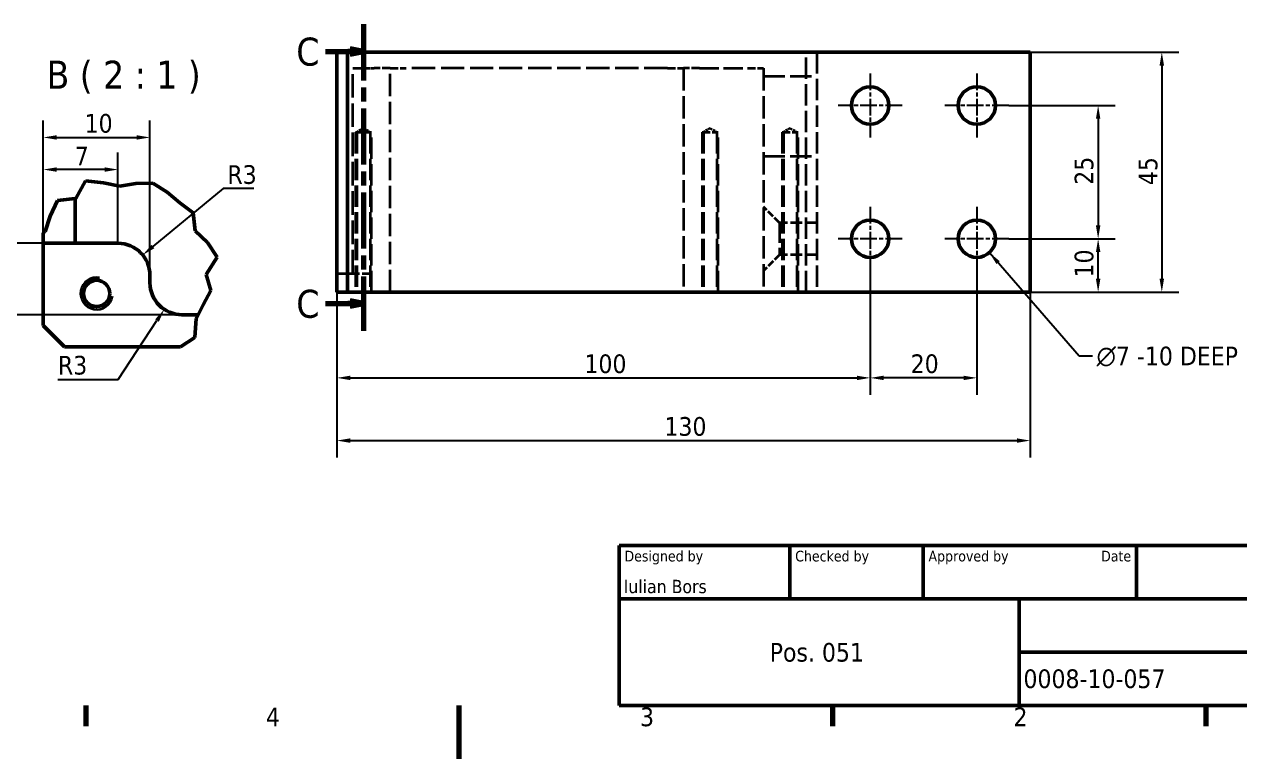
# Model space of a CAD drawing. Header units: millimetres. Extents: x 0 to 575, y 0 to 297.
# Drawn here: x 128.5 to 356.4, y 0 to 137.7 of the extents above; entities that cross this region are included whole.
import ezdxf
from ezdxf.enums import TextEntityAlignment as Align

# ---------------------------------------------------------------- set-up
doc = ezdxf.new("R2010")
doc.units = ezdxf.units.MM
doc.linetypes.add('CHAIN', pattern=[0.3543, 0.2362, -0.0295, 0.0591, -0.0295])
doc.linetypes.add('DASHED', pattern=[0.2068, 0.1655, -0.0413])
for name, color, linetype, lineweight in [('Border (ISO)', 7, 'Continuous', 70), ('Break Line (ISO)', 7, 'Continuous', 50), ('Center Mark (ISO)', 7, 'Continuous', 25), ('Dimension (ISO)', 7, 'Continuous', 25), ('Hidden (ISO)', 7, 'DASHED', 35), ('Section Line (ISO)', 7, 'CHAIN', 70), ('Symbol (ISO)', 7, 'Continuous', 25), ('Title (ISO)', 7, 'Continuous', 50), ('Visible (ISO)', 7, 'Continuous', 50), ('Visible Narrow (ISO)', 7, 'Continuous', 35)]:
    doc.layers.add(name, color=color, linetype=linetype, lineweight=lineweight)
doc.styles.add('Label Text (ISO)', font='tahoma.ttf')
doc.styles.add('Note Text (ISO)', font='tahoma.ttf')
doc.styles.add('Text Style39', font='tahoma.ttf')
doc.styles.add('Text Style41', font='tahoma.ttf')
doc.dimstyles.new('Default - Method 1b (ISO)', dxfattribs={"dimtxt": 3.5, "dimasz": 2.5, "dimexe": 3.175, "dimexo": 0, "dimgap": 0.762, "dimtad": 1, "dimtoh": 1, "dimrnd": 1e-08, "dimtxsty": 'Note Text (ISO)', "dimcen": 0.09, "dimdle": 10, "dimclrd": 256, "dimclre": 256, "dimclrt": 256, "dimazin": 2, "dimtfac": 1, "dimtmove": 0, "dimatfit": 3, "dimfxl": 0, "dimtolj": 1, "dimlwd": -1, "dimlwe": -1, "dimarcsym": 0})
doc.dimstyles.new('Default - Method 1b (ISO)$7', dxfattribs={"dimtxt": 3.5, "dimasz": 2.5, "dimexe": 3.175, "dimexo": 0, "dimgap": 0.762, "dimtad": 1, "dimtoh": 1, "dimrnd": 1e-08, "dimtxsty": 'Note Text (ISO)', "dimcen": 0.09, "dimdle": 10, "dimclrd": 256, "dimclre": 256, "dimclrt": 256, "dimazin": 2, "dimtfac": 1, "dimtmove": 0, "dimatfit": 3, "dimfxl": 0, "dimtolj": 1, "dimlwd": -1, "dimlwe": -1, "dimarcsym": 0})

# ---------------------------------------------------------------- blocks, each defined once
blk = doc.blocks.new('Borders Default Border')
at = {"layer": 'Border (ISO)'}
for p, q in [((140, 10), (140, 6.1)), ((280, 10), (280, 6.1)), ((350, 10), (350, 6.1))]:
    blk.add_line(p, q, dxfattribs=at)
at = {"layer": 'Border (ISO)', "flags": 128}
blk.add_lwpolyline([(210, 0), (210, 10)], dxfattribs=at)
at = {"layer": 'Border (ISO)', "char_height": 3.5, "attachment_point": 7, "style": 'Note Text (ISO)'}
for s, insert in [('4', (173.78, 6.1)), ('3', (243.91, 6.03)), ('2', (313.94, 6.1))]:
    blk.add_mtext(s, dxfattribs=dict(at, insert=insert))
blk = doc.blocks.new('*D6')
at = {"layer": 'Defpoints', "color": 0}
for p in [(287.07, 91.52), (187.07, 87.52), (287.07, 71.43)]:
    blk.add_point(p, dxfattribs=at)
at = {"layer": 'Dimension (ISO)'}
for p, q in [((287.07, 91.52), (287.07, 68.25)), ((187.07, 87.52), (187.07, 68.25)), ((189.57, 71.43), (284.57, 71.43))]:
    blk.add_line(p, q, dxfattribs=at)
for points in [[(189.57, 71.84), (189.57, 71.01), (187.07, 71.43)], [(284.57, 71.84), (284.57, 71.01), (287.07, 71.43)]]:
    blk.add_solid(points, dxfattribs=at)
at = {"layer": 'Dimension (ISO)', "insert": (233.49, 75.83), "char_height": 3.5, "attachment_point": 1, "style": 'Note Text (ISO)'}
blk.add_mtext('\\A1;100', dxfattribs=at)
blk = doc.blocks.new('*D7')
at = {"layer": 'Defpoints', "color": 0}
for p in [(287.07, 91.52), (307.07, 91.52), (287.07, 71.43)]:
    blk.add_point(p, dxfattribs=at)
at = {"layer": 'Dimension (ISO)'}
for p, q in [((287.07, 91.52), (287.07, 68.25)), ((307.07, 91.52), (307.07, 68.25)), ((304.57, 71.43), (289.57, 71.43))]:
    blk.add_line(p, q, dxfattribs=at)
for points in [[(289.57, 71.84), (289.57, 71.01), (287.07, 71.43)], [(304.57, 71.84), (304.57, 71.01), (307.07, 71.43)]]:
    blk.add_solid(points, dxfattribs=at)
at = {"layer": 'Dimension (ISO)', "insert": (294.66, 75.84), "char_height": 3.5, "attachment_point": 1, "style": 'Note Text (ISO)'}
blk.add_mtext('\\A1;20', dxfattribs=at)
blk = doc.blocks.new('*D8')
at = {"layer": 'Defpoints', "color": 0}
for p in [(187.07, 87.52), (317.07, 87.52), (317.07, 59.67)]:
    blk.add_point(p, dxfattribs=at)
at = {"layer": 'Dimension (ISO)'}
for p, q in [((187.07, 87.52), (187.07, 56.49)), ((317.07, 87.52), (317.07, 56.49)), ((189.57, 59.67), (314.57, 59.67))]:
    blk.add_line(p, q, dxfattribs=at)
for points in [[(189.57, 60.09), (189.57, 59.25), (187.07, 59.67)], [(314.57, 60.09), (314.57, 59.25), (317.07, 59.67)]]:
    blk.add_solid(points, dxfattribs=at)
at = {"layer": 'Dimension (ISO)', "insert": (248.49, 64.08), "char_height": 3.5, "attachment_point": 1, "style": 'Note Text (ISO)'}
blk.add_mtext('\\A1;130', dxfattribs=at)
blk = doc.blocks.new('*D9')
at = {"layer": 'Defpoints', "color": 0}
for p in [(313.07, 97.52), (329.81, 97.52), (317.07, 87.52)]:
    blk.add_point(p, dxfattribs=at)
at = {"layer": 'Dimension (ISO)'}
for p, q in [((313.07, 97.52), (332.99, 97.52)), ((329.81, 90.02), (329.81, 95.02)), ((317.07, 87.52), (332.99, 87.52))]:
    blk.add_line(p, q, dxfattribs=at)
for points in [[(329.39, 95.02), (330.23, 95.02), (329.81, 97.52)], [(329.39, 90.02), (330.23, 90.02), (329.81, 87.52)]]:
    blk.add_solid(points, dxfattribs=at)
at = {"layer": 'Dimension (ISO)', "insert": (325.4, 90.26), "char_height": 3.5, "attachment_point": 1, "rotation": 90, "style": 'Note Text (ISO)'}
blk.add_mtext('\\A1;10', dxfattribs=at)
blk = doc.blocks.new('*D10')
at = {"layer": 'Defpoints', "color": 0}
for p in [(313.07, 122.52), (313.07, 97.52), (329.81, 97.52)]:
    blk.add_point(p, dxfattribs=at)
at = {"layer": 'Dimension (ISO)'}
for p, q in [((313.07, 122.52), (332.99, 122.52)), ((329.81, 120.02), (329.81, 100.02)), ((313.07, 97.52), (332.99, 97.52))]:
    blk.add_line(p, q, dxfattribs=at)
for points in [[(329.39, 120.02), (330.23, 120.02), (329.81, 122.52)], [(329.39, 100.02), (330.23, 100.02), (329.81, 97.52)]]:
    blk.add_solid(points, dxfattribs=at)
at = {"layer": 'Dimension (ISO)', "insert": (325.4, 107.65), "char_height": 3.5, "attachment_point": 1, "rotation": 90, "style": 'Note Text (ISO)'}
blk.add_mtext('\\A1;25', dxfattribs=at)
blk = doc.blocks.new('*D11')
at = {"layer": 'Defpoints', "color": 0}
for p in [(317.07, 132.52), (317.07, 87.52), (341.75, 87.52)]:
    blk.add_point(p, dxfattribs=at)
at = {"layer": 'Dimension (ISO)'}
for p, q in [((317.07, 132.52), (344.92, 132.52)), ((341.75, 130.02), (341.75, 90.02)), ((317.07, 87.52), (344.92, 87.52))]:
    blk.add_line(p, q, dxfattribs=at)
for points in [[(341.33, 130.02), (342.16, 130.02), (341.75, 132.52)], [(341.33, 90.02), (342.16, 90.02), (341.75, 87.52)]]:
    blk.add_solid(points, dxfattribs=at)
at = {"layer": 'Dimension (ISO)', "insert": (337.41, 107.57), "char_height": 3.5, "attachment_point": 1, "rotation": 90, "style": 'Note Text (ISO)'}
blk.add_mtext('\\A1;45', dxfattribs=at)
blk = doc.blocks.new('*D35')
at = {"layer": 'Defpoints', "color": 0}
for p in [(152.03, 116.53), (132.03, 96.67), (152.03, 90.67)]:
    blk.add_point(p, dxfattribs=at)
at = {"layer": 'Dimension (ISO)'}
for p, q in [((132.03, 96.67), (132.03, 119.7)), ((152.03, 90.67), (152.03, 119.7)), ((134.53, 116.53), (149.53, 116.53))]:
    blk.add_line(p, q, dxfattribs=at)
for points in [[(134.53, 116.94), (134.53, 116.11), (132.03, 116.53)], [(149.53, 116.94), (149.53, 116.11), (152.03, 116.53)]]:
    blk.add_solid(points, dxfattribs=at)
at = {"layer": 'Dimension (ISO)', "insert": (139.77, 120.93), "char_height": 3.5, "attachment_point": 1, "style": 'Note Text (ISO)'}
blk.add_mtext('\\A1;10', dxfattribs=at)
blk = doc.blocks.new('*D36')
at = {"layer": 'Defpoints', "color": 0}
for p in [(121.15, 96.67), (132.03, 96.67), (158.03, 83.27)]:
    blk.add_point(p, dxfattribs=at)
at = {"layer": 'Dimension (ISO)'}
for p, q in [((132.03, 96.67), (117.98, 96.67)), ((121.15, 85.77), (121.15, 94.17)), ((158.03, 83.27), (117.98, 83.27))]:
    blk.add_line(p, q, dxfattribs=at)
for points in [[(120.74, 94.17), (121.57, 94.17), (121.15, 96.67)], [(120.74, 85.77), (121.57, 85.77), (121.15, 83.27)]]:
    blk.add_solid(points, dxfattribs=at)
at = {"layer": 'Dimension (ISO)', "insert": (115.95, 86.8), "char_height": 3.5, "attachment_point": 1, "rotation": 90, "style": 'Note Text (ISO)'}
blk.add_mtext('\\A1;6,7', dxfattribs=at)
blk = doc.blocks.new('*D37')
at = {"layer": 'Defpoints', "color": 0}
for p in [(150.66, 94.48), (146.03, 90.67)]:
    blk.add_point(p, dxfattribs=at)
at = {"layer": 'Dimension (ISO)'}
for p, q in [((165.78, 106.92), (152.59, 96.07)), ((171.53, 106.92), (165.78, 106.92))]:
    blk.add_line(p, q, dxfattribs=at)
blk.add_solid([(152.33, 96.39), (152.86, 95.75), (150.66, 94.48)], dxfattribs=at)
at = {"layer": 'Dimension (ISO)', "insert": (166.54, 111.32), "char_height": 3.5, "attachment_point": 1, "style": 'Note Text (ISO)'}
blk.add_mtext('\\A1;R3', dxfattribs=at)
blk = doc.blocks.new('*D38')
at = {"layer": 'Defpoints', "color": 0}
for p in [(158.03, 89.27), (154.72, 84.26)]:
    blk.add_point(p, dxfattribs=at)
at = {"layer": 'Dimension (ISO)'}
for p, q in [((146.05, 71.15), (153.34, 82.18)), ((134.77, 71.15), (146.05, 71.15))]:
    blk.add_line(p, q, dxfattribs=at)
blk.add_solid([(152.99, 82.41), (153.69, 81.95), (154.72, 84.26)], dxfattribs=at)
at = {"layer": 'Dimension (ISO)', "insert": (134.77, 75.56), "char_height": 3.5, "attachment_point": 1, "style": 'Note Text (ISO)'}
blk.add_mtext('\\A1;R3', dxfattribs=at)
blk = doc.blocks.new('*D39')
at = {"layer": 'Defpoints', "color": 0}
for p in [(132.03, 110.5), (132.03, 96.67), (146.03, 96.67)]:
    blk.add_point(p, dxfattribs=at)
at = {"layer": 'Dimension (ISO)'}
for p, q in [((132.03, 96.67), (132.03, 113.68)), ((146.03, 96.67), (146.03, 113.68)), ((143.53, 110.5), (134.53, 110.5))]:
    blk.add_line(p, q, dxfattribs=at)
for points in [[(134.53, 110.92), (134.53, 110.09), (132.03, 110.5)], [(143.53, 110.92), (143.53, 110.09), (146.03, 110.5)]]:
    blk.add_solid(points, dxfattribs=at)
at = {"layer": 'Dimension (ISO)', "insert": (137.92, 114.77), "char_height": 3.5, "attachment_point": 1, "style": 'Note Text (ISO)'}
blk.add_mtext('\\A1;7', dxfattribs=at)
blk = doc.blocks.new('2dTransSection1')
at = {"layer": 'Section Line (ISO)', "linetype": 'CHAIN', "ltscale": 44.503235}
blk.add_line((192.07, 137.75), (192.07, 80.28), dxfattribs=at)
at = {"layer": 'Section Line (ISO)', "linetype": 'Continuous', "lineweight": 140}
for p, q in [((192.07, 137.75), (192.07, 127.58)), ((192.07, 90.45), (192.07, 80.28))]:
    blk.add_line(p, q, dxfattribs=at)
at = {"layer": 'Section Line (ISO)', "linetype": 'Continuous'}
for p, q in [((184.94, 132.67), (189.57, 132.67)), ((192.07, 132.67), (189.57, 133.17)), ((189.57, 133.17), (189.57, 132.17)), ((189.57, 132.67), (192.07, 132.67)), ((189.57, 132.17), (192.07, 132.67)), ((184.94, 85.36), (189.57, 85.36)), ((192.07, 85.36), (189.57, 85.86)), ((189.57, 85.86), (189.57, 84.86)), ((189.57, 85.36), (192.07, 85.36)), ((189.57, 84.86), (192.07, 85.36))]:
    blk.add_line(p, q, dxfattribs=at)
at = {"layer": 'Section Line (ISO)', "linetype": 'Continuous', "flags": 128}
for points in [[(189.57, 132.17), (192.07, 132.67)], [(189.57, 84.86), (192.07, 85.36)]]:
    blk.add_lwpolyline(points, dxfattribs=at)
at = {"layer": 'Section Line (ISO)'}
for points in [[(189.57, 132.17), (192.07, 132.67), (189.57, 133.17), (189.57, 132.17)], [(189.57, 84.86), (192.07, 85.36), (189.57, 85.86), (189.57, 84.86)]]:
    blk.add_solid(points, dxfattribs=at)
at = {"layer": 'Section Line (ISO)', "char_height": 5.25, "attachment_point": 7, "style": 'Label Text (ISO)'}
for insert in [(179.46, 129.9), (179.46, 82.6)]:
    blk.add_mtext('C', dxfattribs=dict(at, insert=insert))
blk = doc.blocks.new('Title Blocks I.A.B')
at = {"layer": 'Title (ISO)'}
for p, q in [((270.07, 130), (100.07, 130)), ((100.07, 130), (100.07, 100)), ((132.07, 120), (132.07, 130)), ((157.07, 120), (157.07, 130)), ((197.07, 120), (197.07, 130)), ((220.07, 120), (220.07, 130)), ((250.07, 120), (250.07, 130)), ((270.07, 100), (270.07, 130)), ((100.07, 120), (270.07, 120)), ((175.07, 120), (175.07, 100)), ((270.07, 110), (175.07, 110)), ((235.07, 100), (235.07, 110)), ((250.07, 100), (250.07, 110)), ((100.07, 100), (270.07, 100))]:
    blk.add_line(p, q, dxfattribs=at)
at = {"layer": 'Title (ISO)', "style": 'Text Style41'}
for s, p in [('Designed by', (101.07, 129)), ('Checked by', (133.07, 129)), ('Approved by', (158.07, 129)), ('Date', (221.07, 129))]:
    blk.add_text(s, height=2, dxfattribs=at).set_placement(p, align=Align.TOP_LEFT)
blk.add_text('Date', height=2, dxfattribs=at).set_placement((196.07, 129), align=Align.TOP_RIGHT)
for s, p in [('Edition', (242.57, 109)), ('Sheet', (260.07, 109))]:
    blk.add_text(s, height=2, dxfattribs=at).set_placement(p, align=Align.TOP_CENTER)
at = {"layer": 'Title (ISO)', "style": 'Note Text (ISO)'}
blk.add_text('1 / 1 ', height=3.5, dxfattribs=at).set_placement((260.07, 103.5), align=Align.MIDDLE_CENTER)
at = {"layer": 'Title (ISO)'}
for tag, p, height, style in [('AUTHOR_001', (100.92, 121.05), 2.5, 'Text Style39'), ('CREATION_DATE_001', (220.91, 121.54), 2.5, 'Text Style39'), ('COMPANY_001', (128.3, 108.21), 3.5, 'Note Text (ISO)'), ('PART_NUMBER_001', (175.88, 103.25), 3.5, 'Note Text (ISO)')]:
    blk.add_attdef(tag, p, '', height=height, dxfattribs=dict(at, style=style))
at = {"layer": 'Title (ISO)', "style": 'Text Style39'}
for tag, p in [('CHECKED_BY', (133.07, 121)), ('ENG_APPROVED_BY', (158.07, 121))]:
    blk.add_attdef(tag, text='', height=2.5, dxfattribs=at).set_placement(p, align=Align.BOTTOM_LEFT)
blk.add_attdef('ENG_APPROVAL_DATE', text='', height=2.5, dxfattribs=at).set_placement((196.07, 121), align=Align.BOTTOM_RIGHT)
at = {"layer": 'Title (ISO)', "style": 'Note Text (ISO)'}
for tag, p in [('TITLE', (222.57, 115)), ('REVISION_NUMBER', (242.57, 103.5))]:
    blk.add_attdef(tag, text='', height=3.5, dxfattribs=at).set_placement(p, align=Align.MIDDLE_CENTER)

msp = doc.modelspace()

# ---------------------------------------------------------------- linework, layer by layer
at = {"layer": 'Break Line (ISO)'}
for p, q in [((138.1221, 105.0921), (139.9687, 108.3823)), ((139.9687, 108.3823), (143.3322, 107.9902)), ((143.3322, 107.9902), (146.3587, 107.366)), ((146.3587, 107.366), (149.3661, 107.8814)), ((149.3661, 107.8814), (152.5913, 107.9497)), ((152.5913, 107.9497), (155.2556, 106.2358)), ((134.7105, 104.7077), (138.0304, 105.0818)), ((138.0304, 105.0818), (138.1221, 105.0921)), ((155.2556, 106.2358), (157.6548, 104.288)), ((133.3072, 101.7774), (134.7105, 104.7077)), ((157.6548, 104.288), (160.1223, 102.375)), ((132.3976, 98.8864), (133.3072, 101.7774)), ((160.1223, 102.375), (160.4948, 98.9874)), ((132.0304, 98.6172), (132.3976, 98.8864)), ((160.4948, 98.9874), (162.8269, 96.8198)), ((162.8269, 96.8198), (164.6556, 94.0522)), ((164.6556, 94.0522), (162.587, 90.8259)), ((162.587, 90.8259), (163.4418, 87.8137)), ((163.4418, 87.8137), (162.0112, 85.1289)), ((162.0112, 85.1289), (161.0684, 83.2685)), ((160.7017, 82.545), (160.4305, 79.0183)), ((161.0684, 83.2685), (160.7017, 82.545)), ((160.4305, 79.0183), (157.7452, 77.2685))]:
    msp.add_line(p, q, dxfattribs=at)
at = {"layer": 'Center Mark (ISO)', "linetype": 'CHAIN', "ltscale": 13.334389}
for p, q in [((287.067, 128.5228), (287.067, 116.5228)), ((307.067, 128.5228), (307.067, 116.5228)), ((293.067, 122.5228), (281.067, 122.5228)), ((313.067, 122.5228), (301.067, 122.5228)), ((287.067, 103.5228), (287.067, 91.5228)), ((307.067, 103.5228), (307.067, 91.5228)), ((293.067, 97.5228), (281.067, 97.5228)), ((313.067, 97.5228), (301.067, 97.5228))]:
    msp.add_line(p, q, dxfattribs=at)
at = {"layer": 'Hidden (ISO)', "ltscale": 24.17795}
for p, q in [((275.067, 87.5228), (275.067, 132.5228)), ((277.067, 132.5228), (277.067, 87.5228)), ((267.067, 128.0228), (277.067, 128.0228)), ((190.567, 117.5228), (190.567, 87.5228)), ((190.8375, 117.5228), (190.8375, 87.5228)), ((193.2965, 117.5228), (193.2965, 87.5228)), ((193.567, 87.5228), (193.567, 117.5228)), ((255.567, 117.5228), (255.567, 87.5228)), ((255.8375, 117.5228), (255.8375, 87.5228)), ((258.2965, 117.5228), (258.2965, 87.5228)), ((258.567, 87.5228), (258.567, 117.5228)), ((270.567, 117.5228), (270.567, 87.5228)), ((270.8375, 117.5228), (270.8375, 87.5228)), ((273.2965, 117.5228), (273.2965, 87.5228)), ((273.567, 87.5228), (273.567, 117.5228)), ((267.067, 113.0228), (277.067, 113.0228))]:
    msp.add_line(p, q, dxfattribs=at)
at = {"layer": 'Hidden (ISO)', "ltscale": 8.971231}
for p, q in [((190.067, 129.5228), (193.067, 129.5228)), ((197.067, 129.5228), (194.067, 129.5228)), ((197.067, 129.5228), (200.067, 129.5228)), ((249.067, 129.5228), (252.067, 129.5228)), ((255.067, 129.5228), (252.067, 129.5228)), ((264.067, 129.5228), (267.067, 129.5228)), ((190.567, 117.5228), (193.567, 117.5228)), ((255.567, 117.5228), (258.567, 117.5228)), ((270.567, 117.5228), (273.567, 117.5228))]:
    msp.add_line(p, q, dxfattribs=at)
at = {"layer": 'Hidden (ISO)', "ltscale": 26.595745}
msp.add_line((190.067, 91.0228), (190.067, 129.5228), dxfattribs=at)
at = {"layer": 'Hidden (ISO)', "ltscale": 1.903676}
msp.add_line((193.067, 129.5228), (194.067, 129.5228), dxfattribs=at)
at = {"layer": 'Hidden (ISO)', "ltscale": 25.386847}
for p, q in [((197.067, 87.5228), (197.067, 129.5228)), ((252.067, 129.5228), (252.067, 87.5228)), ((267.067, 129.5228), (267.067, 87.5228))]:
    msp.add_line(p, q, dxfattribs=at)
at = {"layer": 'Hidden (ISO)', "ltscale": 26.327101}
msp.add_line((249.067, 129.5228), (200.067, 129.5228), dxfattribs=at)
at = {"layer": 'Hidden (ISO)', "ltscale": 21.760155}
msp.add_line((255.067, 129.5228), (264.067, 129.5228), dxfattribs=at)
at = {"layer": 'Hidden (ISO)', "ltscale": 2.730629}
for p, q in [((192.067, 118.2616), (190.8375, 117.5228)), ((192.067, 118.2616), (193.2965, 117.5228)), ((257.067, 118.2616), (255.8375, 117.5228)), ((257.067, 118.2616), (258.2965, 117.5228)), ((272.067, 118.2616), (270.8375, 117.5228)), ((272.067, 118.2616), (273.2965, 117.5228))]:
    msp.add_line(p, q, dxfattribs=at)
at = {"layer": 'Hidden (ISO)', "ltscale": 8.076936}
for p, q in [((270.067, 100.5228), (267.067, 103.5228)), ((270.067, 94.5228), (267.067, 91.5228))]:
    msp.add_line(p, q, dxfattribs=at)
at = {"layer": 'Hidden (ISO)', "ltscale": 22.78718}
msp.add_line((270.067, 100.5228), (270.067, 94.5228), dxfattribs=at)
at = {"layer": 'Hidden (ISO)', "ltscale": 13.326329}
for p, q in [((277.067, 100.5228), (270.067, 100.5228)), ((277.067, 94.5228), (270.067, 94.5228))]:
    msp.add_line(p, q, dxfattribs=at)
at = {"layer": 'Hidden (ISO)', "ltscale": 11.422553}
msp.add_line((187.067, 91.0228), (193.067, 91.0228), dxfattribs=at)
at = {"layer": 'Visible (ISO)'}
for p, q in [((189.067, 132.5228), (187.067, 132.5228)), ((187.067, 132.5228), (187.067, 87.5228)), ((257.067, 132.5228), (189.067, 132.5228)), ((189.067, 87.5228), (189.067, 132.5228)), ((265.7273, 132.5228), (257.067, 132.5228)), ((265.7273, 132.5228), (274.3875, 132.5228)), ((317.067, 132.5228), (274.3875, 132.5228)), ((317.067, 87.5228), (317.067, 132.5228)), ((138.0304, 105.0818), (138.0304, 96.6685)), ((132.0304, 96.6685), (132.0304, 98.6172)), ((132.0304, 96.6685), (132.0304, 81.2685)), ((146.0304, 96.6685), (132.0304, 96.6685)), ((152.0304, 89.2685), (152.0304, 90.6685)), ((187.067, 87.5228), (189.067, 87.5228)), ((257.067, 87.5228), (189.067, 87.5228)), ((257.067, 87.5228), (265.7273, 87.5228)), ((274.3875, 87.5228), (265.7273, 87.5228)), ((274.3875, 87.5228), (317.067, 87.5228)), ((161.0684, 83.2685), (158.0304, 83.2685)), ((136.0304, 77.2685), (132.0304, 81.2685)), ((136.0304, 77.2685), (157.7452, 77.2685))]:
    msp.add_line(p, q, dxfattribs=at)
for centre, radius in [((287.067, 122.5228), 3.5), ((307.067, 122.5228), 3.5), ((287.067, 97.5228), 3.5), ((307.067, 97.5228), 3.5), ((142.0304, 87.2685), 2.459)]:
    msp.add_circle(centre, radius, dxfattribs=at)
for centre, start, end in [((146.0304, 90.6685), 0, 90), ((158.0304, 89.2685), 180, 270)]:
    msp.add_arc(centre, 6, start, end, dxfattribs=at)
at = {"layer": 'Visible Narrow (ISO)'}
msp.add_arc((142.0304, 87.2685), 3, 80, 350, dxfattribs=at)

# ---------------------------------------------------------------- block references
msp.add_blockref('Borders Default Border', (0, 0))
msp.add_blockref('Title Blocks I.A.B', (139.9286, -90)).add_auto_attribs({'PART_NUMBER_001': '0008-10-057', 'COMPANY_001': 'Pos. 051', 'AUTHOR_001': 'Iulian Bors', 'CREATION_DATE_001': '3/13/2021'})
at = {"layer": 'Section Line (ISO)'}
msp.add_blockref('2dTransSection1', (0, 0), dxfattribs=at)

# ---------------------------------------------------------------- texts
at = {"layer": 'Symbol (ISO)', "insert": (132.6508, 124.7269), "char_height": 5.25, "attachment_point": 7, "style": 'Label Text (ISO)'}
msp.add_mtext('B ( 2 : 1 )', dxfattribs=at)
at = {"layer": 'Symbol (ISO)', "insert": (329.5157, 77.2874), "char_height": 3.5, "width": 28.15364, "attachment_point": 1, "line_spacing_factor": 0.6125, "style": 'Note Text (ISO)'}
msp.add_mtext('\\fAIGDT|b0|i0;\\H3.5000;n\\fTahoma|b0|i0;\\H3.5000;7 -10 DEEP', dxfattribs=at)

# ---------------------------------------------------------------- dimensions: what is measured, and where the dimension line sits
at = {"layer": 'Dimension (ISO)'}
for base, p1, p2, angle, override, picture, middle in [((341.7452, 87.5228), (317.067, 132.5228), (317.067, 87.5228), 90, {"dimgap": 0.762, "dimtoh": 0, "dimdec": 2, "dimtol": 0, "dimlim": 0, "dimtp": 0, "dimtm": 0, "dimtdec": 2, "dimtofl": 0, "dimatfit": 1}, '*D11', (341.7452, 110.0228)), ((152.0304, 116.5251), (132.0304, 96.6685), (152.0304, 90.6685), 180, {"dimgap": 0.762, "dimtoh": 0, "dimdec": 2, "dimlfac": 0.5, "dimtol": 0, "dimlim": 0, "dimtp": 0, "dimtm": 0, "dimtdec": 2, "dimtofl": 0, "dimatfit": 1}, '*D35', (142.0304, 116.5251)), ((329.8101, 97.5228), (313.067, 122.5228), (313.067, 97.5228), 90, {"dimgap": 0.762, "dimtoh": 0, "dimdec": 2, "dimtol": 0, "dimlim": 0, "dimtp": 0, "dimtm": 0, "dimtdec": 2, "dimtofl": 0, "dimatfit": 1}, '*D10', (329.8101, 110.0228)), ((132.0304, 110.5039), (146.0304, 96.6685), (132.0304, 96.6685), 180, {"dimgap": 0.762, "dimtoh": 0, "dimdec": 2, "dimlfac": 0.5, "dimtol": 0, "dimlim": 0, "dimtp": 0, "dimtm": 0, "dimtdec": 2, "dimtofl": 0, "dimatfit": 1}, '*D39', (139.0304, 110.5039)), ((121.1525, 96.6685), (158.0304, 83.2685), (132.0304, 96.6685), 90, {"dimgap": 0.762, "dimtoh": 0, "dimdec": 2, "dimlfac": 0.5, "dimtol": 0, "dimlim": 0, "dimtp": 0, "dimtm": 0, "dimtdec": 2, "dimtofl": 0, "dimatfit": 1}, '*D36', (121.1525, 89.9685)), ((329.8101, 97.5228), (317.067, 87.5228), (313.067, 97.5228), 270, {"dimgap": 0.762, "dimtoh": 0, "dimdec": 2, "dimtol": 0, "dimlim": 0, "dimtp": 0, "dimtm": 0, "dimtdec": 2, "dimtofl": 0, "dimatfit": 1}, '*D9', (329.8101, 92.5228)), ((287.067, 71.4282), (187.067, 87.5228), (287.067, 91.5228), 180, {"dimgap": 0.762, "dimtoh": 0, "dimdec": 2, "dimtol": 0, "dimlim": 0, "dimtp": 0, "dimtm": 0, "dimtdec": 2, "dimtofl": 0, "dimatfit": 1}, '*D6', (237.067, 71.4282)), ((287.067, 71.4282), (307.067, 91.5228), (287.067, 91.5228), 180, {"dimgap": 0.762, "dimtoh": 0, "dimdec": 2, "dimtol": 0, "dimlim": 0, "dimtp": 0, "dimtm": 0, "dimtdec": 2, "dimtofl": 0, "dimatfit": 1}, '*D7', (297.067, 71.4282)), ((317.067, 59.6686), (187.067, 87.5228), (317.067, 87.5228), 180, {"dimgap": 0.762, "dimtoh": 0, "dimdec": 2, "dimtol": 0, "dimlim": 0, "dimtp": 0, "dimtm": 0, "dimtdec": 2, "dimtofl": 0, "dimatfit": 1}, '*D8', (252.067, 59.6686))]:
    dim = msp.add_linear_dim(base=base, p1=p1, p2=p2, angle=angle, dimstyle='Default - Method 1b (ISO)', override=override, dxfattribs=at)
    dim.commit()
    dim.dimension.update_dxf_attribs({"geometry": picture, "text_midpoint": middle, "dimtype": 160})
for center, mpoint, picture, middle in [((146.0304, 90.6685), (150.6636, 94.4807), '*D37', (169.0323, 106.9158)), ((158.0304, 89.2685), (154.7202, 84.2642), '*D38', (137.2653, 71.1541))]:
    dim = msp.add_radius_dim(center=center, mpoint=mpoint, dimstyle='Default - Method 1b (ISO)', override={"dimgap": 0.762, "dimtih": 1, "dimdec": 2, "dimlfac": 0.5, "dimcen": 0, "dimtol": 0, "dimlim": 0, "dimtp": 0, "dimtm": 0, "dimtdec": 2, "dimtofl": 0}, dxfattribs=at)
    dim.commit()
    dim.dimension.update_dxf_attribs({"geometry": picture, "text_midpoint": middle, "dimtype": 164})

# ---------------------------------------------------------------- leaders
at = {"layer": 'Symbol (ISO)', "annotation_type": 0, "has_hookline": 1, "hookline_direction": 0, "text_width": 27.6529}
msp.add_leader([(309.4132, 94.9257), (326.2537, 75.5374), (328.7537, 75.5374)], dimstyle='Default - Method 1b (ISO)$7', override={"dimtad": 0}, dxfattribs=at)

doc.saveas('drawing.dxf')
